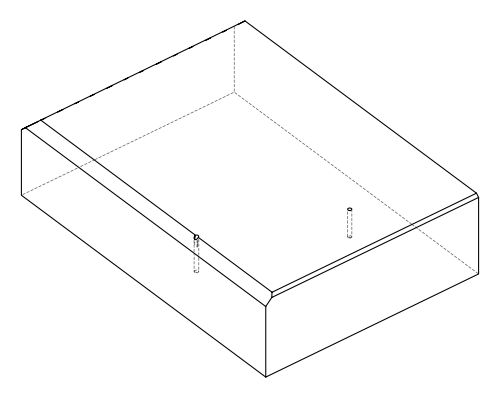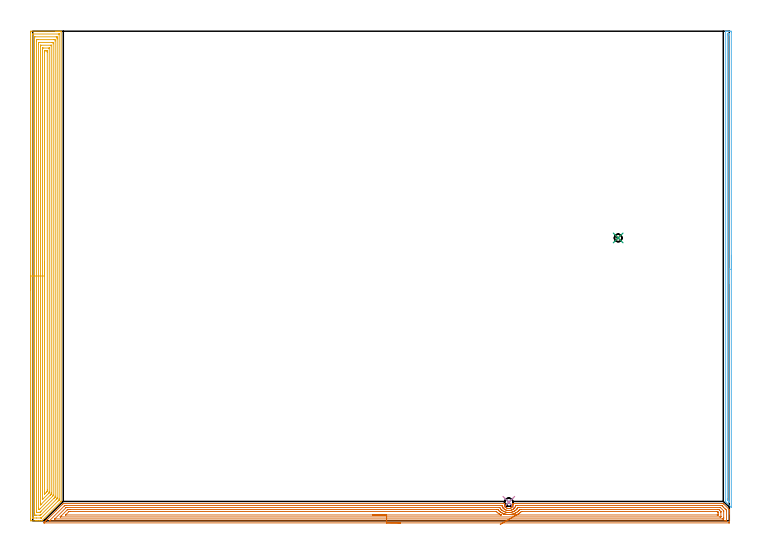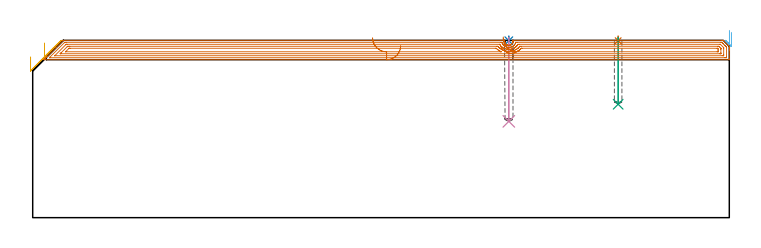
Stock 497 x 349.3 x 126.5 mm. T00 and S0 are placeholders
(PLAN: 7 operations, 3 tool changes, 48.2 min)
(1 SPOT_DRILL | STEP1POCKET | NXT0321_9005460120000 | 0.03 min | 0 mm3)
(2 SPOT_DRILL_1 | STEP1POCKET_1 | NXT0321_9005460120000 | 0.03 min | 0 mm3)
(3 DRILL_BLIND_HOLE_INTO_CENTER | STEP1POCKET | UGT0301_178 | 0.19 min | 997 mm3)
(4 DRILL_BLIND_HOLE_INTO_CENTER_1 | STEP1POCKET_1 | UGT0301_455 | 0.24 min | 1570 mm3)
(5 AREA_MILL | FG_CHAMFER_SURFACE | UGT0205_001 | 22.44 min | 82997 mm3)
(6 AREA_MILL_1 | FG_CHAMFER_SURFACE_1 | UGT0205_001 | 5.57 min | 3167 mm3)
(7 AREA_MILL_2 | FG_CHAMFER_SURFACE_2 | UGT0205_001 | 19.71 min | 45628 mm3)
(TOOL NXT0321_9005460120000 | NC Spot Drill, 142deg, 12mm, Carbide, Uncoated | D12 PA142 FL30 Z2)
(TOOL UGT0301_178 | Twist Drill 5.4 mm | D5.4 PA118 FL55 Z2)
(TOOL UGT0301_455 | Carbide Drill 6.0 mm | D6 PA118 FL63 Z2)
(TOOL UGT0205_001 | Chamfer Mill 20 x 3 x 45 deg. | D20 FL50 Z2)
(OP 1 SPOT_DRILL)
G17 G21 G94 G90
T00 M6
G54
G17 G0 G90 X417.7 Y201.8 S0 M3
G43 Z136.5 H0
G94 G81 G98 Z126.268 F250. R129.5
G80
M5
M2
(OP 2 SPOT_DRILL_1)
G17 G21 G94 G90
T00 M6
G54
G17 G0 G90 X339.7 Y13.2 S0 M3
G43 Z136.5 H0
G94 G81 G98 Z126.242 F250. R129.5
G80
M5
M2
(OP 3 DRILL_BLIND_HOLE_INTO_CENTER)
G17 G21 G94 G90
T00 M6
G54
G17 G0 G90 X417.7 Y201.8 S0 M3
G43 Z136.5 H0
G94 G81 G98 Z80.9 F250. R128.5
G80
M5
M2
(OP 4 DRILL_BLIND_HOLE_INTO_CENTER_1)
G17 G21 G94 G90
T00 M6
G54
G17 G0 G90 X339.7 Y13.2 S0 M3
G43 Z136.5 H0
G94 G81 G98 Z68.7 F250. R128.5
G80
M5
M2
(OP 5 AREA_MILL)
G17 G21 G94 G90
T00 M6
G54
G17 G0 G90 X-1.5 Y164.65 S1061 M3
G43 Z136.5 H0
Z114.7
G94 G1 Y164.688 Z113.828 F250.
Y164.802 Z112.964
Y164.991 Z112.112
Y165.253 Z111.28
Y165.587 Z110.474
Y165.99 Z109.7
Y166.458 Z108.964
Y166.99 Z108.272
Y167.579 Z107.629
Y168.222 Z107.04
Y168.914 Z106.508
Y169.65 Z106.04
Y170.424 Z105.637
Y171.23 Z105.303
Y172.062 Z105.041
Y172.914 Z104.852
Y173.778 Z104.738
Y174.65 Z104.7
Y348.423
X-1.498 Y348.693 Z104.702
X-1.492 Y349.293 Z104.706
X-1.481 Y349.296 Z104.717
X-0.877 Y349.3 Z105.32
X16.389 Z122.584
X16.996 Z123.191
X17.569 Z123.766
X17.89 Z124.086
X18.463 Z124.659
X18.784 Z124.979
X19.426 Z125.625
X19.853 Z126.052
X20.24 Y349.293 Z126.431
X20.298 Y349.29 Z126.488
X20.3 Y349.14 Z126.5
Y13.995
X20.298 Y13.805 Z126.487
X20.173 Y13.672 Z126.372
X6.511 Y0.012 Z112.71
X6.495 Y0. Z112.694
X5.127 Z111.326
X4.485 Z110.681
X3.27 Z109.467
X2.697 Z108.892
X2.09 Z108.286
X-1.11 Y0.001 Z105.087
X-1.481 Y0.004 Z104.717
X-1.492 Y0.007 Z104.706
X-1.497 Y0.607 Z104.703
X-1.5 Y1.228 Z104.7
Y174.65
X-0.086 Z106.114
X-0.085 Y346.908 Z106.115
Y347.009
X-0.082 Y347.112 Z106.118
X-0.075 Y347.29 Z106.125
X0.016 Y347.292 Z106.216
X0.519 Y347.299 Z106.719
X18.784 Z124.984
X18.84 Y347.298 Z125.04
X18.873 Y347.294 Z125.073
X18.877 Y347.292 Z125.077
X18.88 Y347.271 Z125.08
X18.883 Y347.214 Z125.083
X18.885 Y347.01 Z125.085
X18.886 Y346.908 Z125.086
X18.885 Y15.678 Z125.085
X18.88 Y14.887 Z125.08
X18.879 Y14.841 Z125.079
X18.856 Y14.815 Z125.056
X18.784 Y14.737 Z124.984
X18.414 Y14.364 Z124.614
X18.045 Y13.995 Z124.245
X6.272 Y2.222 Z112.472
X6.126 Y2.079 Z112.326
X6.073 Y2.03 Z112.273
X6.05 Y2.011 Z112.25
X6.021 Y2.009 Z112.221
X5.769 Y2.002 Z111.969
X2.643 Y2. Z108.843
X0.408 Z106.608
X0.016 Y2.001 Z106.216
X-0.04 Y2.002 Z106.16
X-0.073 Y2.006 Z106.127
X-0.077 Y2.008 Z106.123
X-0.08 Y2.028 Z106.12
X-0.083 Y2.086 Z106.117
X-0.085 Y2.29 Z106.115
X-0.086 Y2.392 Z106.114
Y174.65
X1.328 Z107.528
X1.329 Y344.705 Z107.529
X1.333 Y345.123 Z107.533
X1.335 Y345.241 Z107.535
X1.339 Y345.29 Z107.539
X1.45 Y345.294 Z107.65
X1.628 Y345.299 Z107.828
X16.82 Z123.02
X16.996 Y345.296 Z123.196
X17.173 Y345.29 Z123.373
X17.465 Y345.272 Z123.665
X17.466 Y345.123 Z123.666
X17.47 Y344.65 Z123.67
X17.471 Y344.231 Z123.671
Y343.756
Y16.672
X17.47 Y16.199 Z123.67
X17.467 Y15.989 Z123.667
X17.464 Y15.889 Z123.664
X17.371 Y15.78 Z123.571
X17.187 Y15.589 Z123.387
X16.996 Y15.396 Z123.196
X16.742 Y15.141 Z122.942
X6.025 Y4.424 Z112.225
X5.776 Y4.177 Z111.976
X5.642 Y4.05 Z111.842
X5.604 Y4.015 Z111.804
X5.549 Y4.007 Z111.749
X5.378 Y4.003 Z111.578
X4.662 Y4. Z110.862
X2.697 Z108.897
X1.98 Y4.001 Z108.18
X1.804 Y4.004 Z108.004
X1.627 Y4.01 Z107.827
X1.335 Y4.028 Z107.535
X1.333 Y4.177 Z107.533
X1.33 Y4.65 Z107.53
X1.329 Y5.069 Z107.529
X1.328 Y5.544 Z107.528
Y174.65
X2.743 Z108.943
Y342.446
X2.75 Y343.286 Z108.95
X3.591 Y343.299 Z109.791
X3.63 Y343.3 Z109.83
X15.248 Z121.448
X16.05 Y343.284 Z122.25
X16.057 Y342.491 Z122.257
Y342.446
Y17.565
X16.053 Y17.141 Z122.253
X16.05 Y16.934 Z122.25
X15.957 Y16.817 Z122.157
X15.82 Y16.672 Z122.02
X15.516 Y16.365 Z121.716
X15.209 Y16.057 Z121.409
X6.006 Y6.854 Z112.206
X5.692 Y6.542 Z111.892
X5.378 Y6.233 Z111.578
X5.24 Y6.1 Z111.44
X5.124 Y6.01 Z111.324
X4.446 Y6. Z110.646
X3.591 Z109.791
X3.552 Z109.752
X2.75 Y6.016 Z108.95
X2.743 Y6.809 Z108.943
Y6.854
Y174.65
X4.157 Z110.357
Y340.095
X4.16 Y340.661 Z110.36
X4.164 Y340.981 Z110.364
X4.172 Y341.29 Z110.372
X4.485 Y341.296 Z110.685
X4.739 Y341.299 Z110.939
X13.675 Y341.3 Z119.875
X14.315 Y341.299 Z120.515
X14.573 Y341.296 Z120.773
X14.623 Y341.29 Z120.823
X14.636 Y341.276 Z120.836
X14.638 Y341.231 Z120.838
X14.642 Y340.661 Z120.842
X14.643 Y340.334 Z120.843
X14.642 Y18.457 Z120.842
X14.641 Y18.132 Z120.841
X14.637 Y18.021 Z120.837
X14.633 Y17.943 Z120.833
X14.291 Y17.589 Z120.491
X5.341 Y8.639 Z111.541
X4.911 Y8.213 Z111.111
X4.768 Y8.074 Z110.968
X4.716 Y8.026 Z110.916
X4.644 Y8.01 Z110.844
X4.485 Y8.006 Z110.685
X4.227 Y8.004 Z110.427
X4.177 Y8.01 Z110.377
X4.164 Y8.024 Z110.364
X4.162 Y8.07 Z110.362
X4.158 Y8.639 Z110.358
X4.157 Y8.967 Z110.357
Y174.65
X5.571 Z111.771
Y338.876
X5.574 Y339.226 Z111.774
X5.575 Y339.268 Z111.775
X5.577 Y339.283 Z111.777
X5.594 Y339.29 Z111.794
X5.706 Y339.295 Z111.906
X5.848 Y339.299 Z112.048
X12.997 Y339.3 Z119.197
X13.174 Y339.296 Z119.374
X13.211 Y339.293 Z119.411
X13.222 Y339.289 Z119.422
X13.224 Y339.276 Z119.424
X13.227 Y339.236 Z119.427
X13.229 Y339.068 Z119.429
Y338.876
Y20.242
X13.228 Y19.543 Z119.428
X13.226 Y19.35 Z119.426
X13.222 Y19.005 Z119.422
X13.059 Y18.819 Z119.259
X12.709 Y18.457 Z118.909
X12.619 Y18.366 Z118.819
X5.92 Y11.668 Z112.12
X5.791 Y11.541 Z111.991
X5.611 Y11.368 Z111.811
X5.582 Y11.341 Z111.782
X5.578 Y11.384 Z111.778
X5.574 Y11.483 Z111.774
X5.572 Y11.592 Z111.772
X5.571 Y12.017 Z111.771
Y12.209
Y174.65
X6.985 Z113.185
Y336.378
X6.988 Y337.091 Z113.188
X6.99 Y337.266 Z113.19
X6.992 Y337.287 Z113.192
X7.01 Y337.291 Z113.21
X7.061 Y337.296 Z113.261
X7.166 Y337.298 Z113.366
X7.85 Y337.3 Z114.05
X11.704 Y337.299 Z117.904
X11.76 Y337.296 Z117.96
X11.796 Y337.291 Z117.996
X11.808 Y337.287 Z118.008
X11.809 Y337.27 Z118.009
X11.813 Y337.091 Z118.013
X11.814 Y336.911 Z118.014
Y20.955
X11.811 Y20.242 Z118.011
X11.808 Y20.069 Z118.008
X11.804 Y20.013 Z118.004
X11.768 Y19.974 Z117.968
X11.634 Y19.834 Z117.834
X11.393 Y19.591 Z117.593
X11.153 Y19.35 Z117.353
X7.096 Y15.294 Z113.296
X7.039 Y15.241 Z113.239
X7.001 Y15.21 Z113.201
X6.992 Y15.205 Z113.192
X6.991 Y15.239 Z113.191
X6.987 Y15.599 Z113.187
X6.986 Y15.78 Z113.186
X6.985 Y15.96 Z113.185
Y174.65
X8.4 Z114.6
Y334.413
X8.401 Y334.964 Z114.601
X8.404 Y335.15 Z114.604
X8.406 Y335.288 Z114.606
X8.509 Y335.291 Z114.709
X8.953 Y335.3 Z115.153
X9.847 Z116.047
X10.29 Y335.293 Z116.49
X10.393 Y335.29 Z116.593
X10.396 Y335.222 Z116.596
X10.398 Y335.151 Z116.598
X10.4 Y334.753 Z116.6
Y334.413
Y22.027
X10.398 Y21.476 Z116.598
X10.395 Y21.135 Z116.595
X10.393 Y21.07 Z116.593
X10.355 Y21.014 Z116.555
X10.273 Y20.925 Z116.473
X10.166 Y20.816 Z116.366
X9.847 Y20.493 Z116.047
X9.721 Y20.368 Z115.921
X8.703 Y19.35 Z114.903
X8.598 Y19.245 Z114.798
X8.534 Y19.182 Z114.734
X8.415 Y19.071 Z114.615
X8.404 Y19.063 Z114.604
X8.403 Y19.066 Z114.603
X8.401 Y19.097 Z114.601
X8.399 Y19.35 Z114.599
X8.4 Y174.65 Z114.6
Y175.522 Z114.638
Y176.386 Z114.751
Y177.238 Z114.94
Y178.07 Z115.203
Y178.876 Z115.536
Y179.65 Z115.939
Y180.386 Z116.408
Y181.078 Z116.939
Y181.721 Z117.528
Y182.31 Z118.172
Y182.842 Z118.864
Y183.31 Z119.6
Y183.713 Z120.373
Y184.047 Z121.179
Y184.309 Z122.011
Y184.498 Z122.863
Y184.612 Z123.728
Y184.65 Z124.6
G0 Z136.5
M5
M2
(OP 6 AREA_MILL_1)
G17 G21 G94 G90
T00 M6
G54
G17 G0 G90 X498.5 Y189.4 S1061 M3
G43 Z136.5 H0
Z132.2
G94 G1 Y189.362 Z131.328 F250.
Y189.248 Z130.463
Y189.059 Z129.612
Y188.797 Z128.78
Y188.463 Z127.974
Y188.06 Z127.2
Y187.592 Z126.464
Y187.061 Z125.772
Y186.471 Z125.129
Y185.828 Z124.54
Y185.136 Z124.008
Y184.4 Z123.54
Y183.626 Z123.137
Y182.82 Z122.803
Y181.988 Z122.541
Y181.137 Z122.352
Y180.272 Z122.238
Y179.4 Z122.2
Y9.671
X498.493 Y9.519 Z122.206
X498.335 Y9.665 Z122.365
X498.329 Y9.671 Z122.371
X495.202 Y12.798 Z125.496
X495.034 Y12.964 Z125.661
X494.872 Y13.127 Z125.826
X494.755 Y13.244 Z125.943
X494.595 Y13.403 Z126.1
X494.309 Y13.691 Z126.388
X494.205 Y13.798 Z126.491
X494.2 Y14.584 Z126.5
Y349.129
X494.202 Y349.29 Z126.489
X494.349 Y349.298 Z126.343
X494.502 Y349.3 Z126.197
X494.801 Z125.898
X495.473 Z125.222
X496.686 Z124.011
X497.227 Z123.467
X497.834 Z122.861
X498.105 Y349.297 Z122.59
X498.491 Y349.29 Z122.204
X498.496 Y349.081 Z122.201
X498.5 Y348.683 Z122.2
Y179.4
X497.086 Z123.614
X497.085 Y13.691 Z123.615
X497.083 Y13.452 Z123.617
X497.08 Y13.393 Z123.62
X497.079 Y13.383 Z123.621
X497.061 Y13.397 Z123.639
X497.009 Y13.446 Z123.691
X496.759 Y13.691 Z123.941
X496.35 Y14.1 Z124.35
X495.866 Y14.584 Z124.834
X495.702 Y14.754 Z124.998
X495.644 Y14.818 Z125.056
X495.621 Y14.847 Z125.079
X495.619 Y14.866 Z125.081
X495.617 Y14.959 Z125.083
X495.614 Y15.333 Z125.086
Y15.477
Y346.751
X495.621 Y347.285 Z125.079
X495.645 Y347.29 Z125.055
X495.715 Y347.295 Z124.985
X495.821 Y347.299 Z124.879
X496.831 Y347.3 Z123.869
X497.015 Y347.297 Z123.685
X497.046 Y347.295 Z123.654
X497.075 Y347.291 Z123.625
X497.079 Y347.251 Z123.621
X497.084 Y347.042 Z123.616
X497.085 Y346.896 Z123.615
X497.086 Y346.147 Z123.614
Y179.4
Y178.529 Z123.652
Y177.664 Z123.766
Y176.812 Z123.955
Y175.98 Z124.217
Y175.174 Z124.551
Y174.4 Z124.954
Y173.664 Z125.423
Y172.972 Z125.954
Y172.329 Z126.543
Y171.74 Z127.186
Y171.209 Z127.878
Y170.74 Z128.614
Y170.337 Z129.388
Y170.003 Z130.194
Y169.741 Z131.026
Y169.552 Z131.878
Y169.438 Z132.743
Y169.4 Z133.614
G0 Z136.5
M5
M2
(OP 7 AREA_MILL_2)
G17 G21 G94 G90
T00 M6
G54
G17 G0 G90 X262.5 Y-1.5 S1061 M3
G43 Z136.5 H0
Z122.7
G94 G1 X262.462 Z121.828 F250.
X262.348 Z120.964
X262.159 Z120.112
X261.897 Z119.28
X261.563 Z118.474
X261.16 Z117.7
X260.692 Z116.964
X260.16 Z116.272
X259.571 Z115.629
X258.928 Z115.04
X258.236 Z114.508
X257.5 Z114.04
X256.726 Z113.637
X255.92 Z113.303
X255.088 Z113.041
X254.237 Z112.852
X253.372 Z112.738
X252.5 Z112.7
X8.431
X8.171 Y-1.498 Z112.702
X8.046 Y-1.495 Z112.704
X8.01 Y-1.492 Z112.706
X8.171 Y-1.328 Z112.87
X8.511 Y-0.988 Z113.21
X8.618 Y-0.881 Z113.317
X8.78 Y-0.717 Z113.477
X8.938 Y-0.561 Z113.637
X9.065 Y-0.434 Z113.763
X9.217 Y-0.28 Z113.915
X9.366 Y-0.133 Z114.065
X9.511 Y0.012 Z114.21
X9.654 Y0.157 Z114.352
X9.793 Y0.295 Z114.492
X9.958 Y0.459 Z114.657
X10.092 Y0.594 Z114.79
X10.221 Y0.722 Z114.92
X16.637 Y7.138 Z121.337
X21.525 Y12.026 Z126.225
X21.73 Y12.229 Z126.421
X21.806 Y12.299 Z126.485
X22.018 Y12.3 Z126.5
X336.474
X336.746 Y12.295 Z126.49
X336.739 Y12.095 Z126.291
X336.727 Y11.954 Z126.15
X336.714 Y11.797 Z125.994
X336.733 Y11.351 Z125.548
X336.786 Y11.08 Z125.277
X336.822 Y10.898 Z125.097
X336.91 Y10.654 Z124.853
X336.981 Y10.46 Z124.659
X337.143 Y10.153 Z124.353
X337.27 Y9.959 Z124.159
X337.334 Y9.862 Z124.062
X337.419 Y9.769 Z123.967
X337.6 Y9.57 Z123.769
X337.899 Y9.317 Z123.514
X338.227 Y9.094 Z123.292
X338.442 Y8.983 Z123.182
X338.662 Y8.892 Z123.09
X338.707 Y8.877 Z123.076
X338.889 Y8.818 Z123.017
X339.115 Y8.763 Z122.962
X339.12 Y8.761 Z122.961
X339.343 Y8.727 Z122.924
X339.351 Y8.726
X339.452 Y8.721 Z122.913
X339.566 Y8.71 Z122.906
X339.685 Y8.711 Z122.904
X339.845
X339.899 Y8.716 Z122.907
X339.988 Y8.721 Z122.917
X340.013 Y8.723 Z122.919
X340.242 Y8.756 Z122.955
X340.302 Y8.77 Z122.968
X340.468 Y8.81 Z123.003
X340.494 Y8.818 Z123.01
X340.689 Y8.875 Z123.073
X340.906 Y8.961 Z123.158
X340.941 Y8.979 Z123.175
X341.147 Y9.082 Z123.279
X341.377 Y9.222 Z123.419
X341.526 Y9.333 Z123.528
X341.594 Y9.383 Z123.579
X341.732 Y9.501 Z123.699
X341.799 Y9.559 Z123.758
X341.99 Y9.777 Z123.972
X342.155 Y9.991 Z124.189
X342.281 Y10.189 Z124.389
X342.3 Y10.219 Z124.419
X342.419 Y10.459 Z124.659
X342.442 Y10.522 Z124.722
X342.578 Y10.898 Z125.097
X342.616 Y11.08 Z125.277
X342.672 Y11.35 Z125.549
X342.692 Y11.508 Z125.707
X342.694 Y11.795 Z125.994
X342.69 Y11.9 Z126.098
X342.689 Y11.944 Z126.142
X342.671 Y12.092 Z126.29
X342.657 Y12.218 Z126.415
X342.653 Y12.295 Z126.491
X342.728 Y12.3 Z126.5
X491.915
X492.702 Y12.295 Z126.491
X492.809 Y12.191 Z126.388
X493.046 Y11.954 Z126.153
X496.543 Y8.459 Z122.655
X496.977 Y8.023 Z122.223
X496.997 Y8.003 Z122.202
X497. Y7.989 Z122.188
Y7.585 Z121.783
Y7.52 Z121.719
Y6.711 Z120.906
Y5.502 Z119.699
Y4.963 Z119.157
Y-1.154 Z113.043
X496.996 Y-1.428 Z112.77
X496.99 Y-1.492 Z112.705
X496.923 Y-1.499 Z112.699
X496.382 Y-1.5 Z112.7
X252.5
Y-0.086 Z114.114
X12.599 Y-0.085 Z114.115
X12.191 Y-0.084 Z114.116
X11.988 Y-0.082 Z114.118
X11.886 Y-0.079 Z114.121
X11.932 Y-0.026 Z114.174
X11.998 Y0.045 Z114.245
X12.191 Y0.241 Z114.441
X22.53 Y10.579 Z124.779
X22.658 Y10.705 Z124.905
X22.762 Y10.805 Z125.005
X22.831 Y10.87 Z125.07
X22.911 Y10.879 Z125.079
X23.114 Y10.882 Z125.082
X23.805 Y10.885 Z125.085
X24.004 Y10.886 Z125.086
X333.994 Y10.885 Z125.085
X334.687 Y10.88 Z125.08
X334.779 Y10.879 Z125.079
X334.848 Y10.675 Z124.875
X334.931 Y10.439 Z124.639
X335.018 Y10.206 Z124.406
X335.092 Y10.015 Z124.215
X335.302 Y9.605 Z123.805
X335.485 Y9.333 Z123.533
X335.581 Y9.195 Z123.395
X335.934 Y8.8 Z123.
X336.318 Y8.459 Z122.659
X336.474 Y8.333 Z122.533
X336.905 Y8.037 Z122.237
X337.367 Y7.798 Z121.998
X337.457 Y7.76 Z121.96
X337.914 Y7.585 Z121.785
X338.261 Y7.482 Z121.682
X338.402 Y7.447 Z121.647
X338.825 Y7.366 Z121.566
X339.154 Y7.325 Z121.525
X339.442 Y7.303 Z121.503
X340.047 Y7.308 Z121.508
X340.309 Y7.329 Z121.529
X340.604 Y7.371 Z121.571
X340.941 Y7.436 Z121.636
X341.065 Y7.464 Z121.664
X341.491 Y7.585 Z121.785
X341.78 Y7.69 Z121.89
X341.834 Y7.712 Z121.912
X342.346 Y7.958 Z122.158
X342.728 Y8.186 Z122.386
X342.888 Y8.302 Z122.502
X343.097 Y8.459 Z122.659
X343.375 Y8.699 Z122.899
X343.621 Y8.964 Z123.164
X343.915 Y9.333 Z123.533
X344.146 Y9.693 Z123.893
X344.382 Y10.206 Z124.406
X344.421 Y10.297 Z124.497
X344.514 Y10.548 Z124.748
X344.587 Y10.813 Z125.013
X344.603 Y10.868 Z125.068
X344.618 Y10.879 Z125.079
X344.718 Y10.881 Z125.081
X345.408 Y10.885 Z125.085
X345.607 Y10.886 Z125.086
X491.022 Y10.885 Z125.085
X491.222
X491.568 Y10.88 Z125.08
X491.65 Y10.879 Z125.079
X491.76 Y10.778 Z124.978
X491.915 Y10.632 Z124.832
X492.343 Y10.206 Z124.406
X492.809 Y9.742 Z123.942
X493.702 Y8.848 Z123.048
X494.091 Y8.459 Z122.659
X494.596 Y7.952 Z122.152
X494.954 Y7.585 Z121.785
X494.99 Y7.533 Z121.733
X494.994 Y7.486 Z121.686
X494.997 Y7.387 Z121.587
X495. Y7.189 Z121.389
X494.999 Y0.199 Z114.399
X494.995 Y0.066 Z114.266
X494.99 Y-0.039 Z114.161
X494.978 Y-0.079 Z114.121
X494.942 Y-0.08 Z114.12
X494.596 Y-0.084 Z114.116
X494.396 Y-0.085 Z114.115
X493.702 Y-0.086 Z114.114
X252.5
Y1.328 Z115.528
X15.906 Y1.329 Z115.529
X15.787 Y1.33 Z115.53
X15.765 Y1.332 Z115.532
X15.752 Y1.334 Z115.534
X15.756 Y1.347 Z115.547
X15.765 Y1.363 Z115.563
X15.816 Y1.417 Z115.617
X15.867 Y1.467 Z115.667
X23.805 Y9.404 Z123.604
X23.859 Y9.45 Z123.65
X23.88 Y9.465 Z123.665
X23.9 Y9.467 Z123.667
X23.993 Y9.469 Z123.669
X24.18 Y9.471 Z123.671
X24.556
X332.901
X333.043 Y9.47 Z123.67
X333.137 Y9.468 Z123.668
X333.209 Y9.465 Z123.665
X333.239 Y9.442 Z123.642
X333.305 Y9.333 Z123.533
X333.486 Y9.025 Z123.225
X333.794 Y8.555 Z122.755
X333.874 Y8.459 Z122.659
X334.255 Y8.031 Z122.231
X334.687 Y7.628 Z121.828
X334.738 Y7.585 Z121.785
X334.982 Y7.392 Z121.592
X335.217 Y7.227 Z121.427
X335.581 Y6.981 Z121.181
X336.083 Y6.711 Z120.911
X336.474 Y6.528 Z120.728
X336.784 Y6.407 Z120.607
X337.367 Y6.214 Z120.414
X337.671 Y6.13 Z120.33
X338.045 Y6.048 Z120.248
X338.261 Y6.009 Z120.209
X338.655 Y5.951 Z120.151
X339.085 Y5.905 Z120.105
X339.154 Y5.901 Z120.101
X339.578 Y5.89 Z120.09
X339.995 Y5.888 Z120.088
X340.047 Y5.89 Z120.09
X340.455 Y5.918 Z120.118
X340.816 Y5.959 Z120.159
X340.941 Y5.977 Z120.177
X341.572 Y6.094 Z120.294
X341.834 Y6.158 Z120.358
X342.27 Y6.284 Z120.484
X342.728 Y6.448 Z120.648
X342.917 Y6.526 Z120.726
X343.319 Y6.711 Z120.911
X343.518 Y6.811 Z121.011
X343.621 Y6.867 Z121.067
X344.074 Y7.141 Z121.341
X344.514 Y7.454 Z121.654
X344.588 Y7.512 Z121.712
X344.674 Y7.585 Z121.785
X345.052 Y7.929 Z122.129
X345.408 Y8.317 Z122.517
X345.472 Y8.395 Z122.595
X345.521 Y8.459 Z122.659
X345.729 Y8.737 Z122.937
X345.841 Y8.908 Z123.108
X345.942 Y9.069 Z123.269
X346.092 Y9.333 Z123.533
X346.166 Y9.464 Z123.664
X347.194 Y9.471 Z123.671
X490.129
X490.271 Y9.47 Z123.67
X490.554 Y9.465 Z123.665
X490.626 Y9.463 Z123.663
X490.646 Y9.447 Z123.647
X490.688 Y9.41 Z123.61
X490.768 Y9.333 Z123.533
X492.809 Y7.29 Z121.49
X492.95 Y7.142 Z121.342
X492.983 Y7.105 Z121.305
X492.99 Y7.022 Z121.222
X492.996 Y6.898 Z121.098
X492.999 Y6.711 Z120.911
X493. Y6.524 Z120.724
Y2.341 Z116.541
Y2.154 Z116.354
X492.995 Y1.467 Z115.667
X492.992 Y1.374 Z115.574
X492.989 Y1.335 Z115.535
X492.946 Y1.333 Z115.533
X492.809 Y1.331 Z115.531
X492.057 Y1.329 Z115.529
X491.915 Y1.328 Z115.528
X252.5
Y2.743 Z116.943
X19.82 Y2.744 Z116.944
X19.71 Y2.746 Z116.946
X19.663 Y2.749 Z116.949
X19.615 Y2.754 Z116.954
X19.647 Y2.791 Z116.991
X19.707 Y2.854 Z117.054
X20.064 Y3.215 Z117.415
X20.231 Y3.383 Z117.583
X24.565 Y7.715 Z121.915
X24.698 Y7.847 Z122.047
X24.909 Y8.049 Z122.249
X25.114 Y8.052 Z122.252
X25.591 Y8.056 Z122.256
X26.002 Y8.057 Z122.257
X26.485
X331.114
X331.526 Y8.056 Z122.256
X331.766 Y8.053 Z122.253
X331.881 Y8.05 Z122.25
X332.007 Y7.908 Z122.108
X332.289 Y7.585 Z121.785
X332.576 Y7.263 Z121.463
X332.901 Y6.955 Z121.155
X333.173 Y6.711 Z120.911
X333.513 Y6.433 Z120.633
X333.794 Y6.232 Z120.432
X334.403 Y5.837 Z120.037
X334.687 Y5.683 Z119.883
X335.024 Y5.507 Z119.707
X335.581 Y5.261 Z119.461
X336.409 Y4.963 Z119.163
X336.474 Y4.941 Z119.141
X336.507 Y4.931 Z119.131
X337.014 Y4.794 Z118.994
X337.367 Y4.718 Z118.918
X337.684 Y4.654 Z118.854
X338.261 Y4.564 Z118.764
X338.718 Y4.516 Z118.716
X339.154 Y4.487 Z118.687
X339.652 Y4.476 Z118.676
X340.047 Y4.479 Z118.679
X340.519 Y4.502 Z118.702
X340.941 Y4.541 Z118.741
X341.324 Y4.588 Z118.788
X341.834 Y4.68 Z118.88
X342.077 Y4.726 Z118.926
X342.728 Y4.885 Z119.085
X342.79 Y4.901 Z119.101
X343.001 Y4.963 Z119.163
X343.457 Y5.123 Z119.323
X343.621 Y5.182 Z119.382
X344.089 Y5.379 Z119.579
X344.514 Y5.579 Z119.779
X344.689 Y5.665 Z119.865
X344.998 Y5.837 Z120.037
X345.252 Y5.989 Z120.189
X345.408 Y6.087 Z120.287
X345.777 Y6.35 Z120.55
X346.252 Y6.711 Z120.911
X346.278 Y6.733 Z120.933
X346.301 Y6.752 Z120.952
X346.733 Y7.162 Z121.362
X347.119 Y7.585 Z121.785
X347.153 Y7.625 Z121.825
X347.502 Y8.05 Z122.25
X347.557 Y8.053 Z122.253
X347.675 Y8.055 Z122.255
X348.088 Y8.057 Z122.257
X348.498
X488.753
X489.235 Y8.056 Z122.256
X489.396 Y8.054 Z122.254
X489.524 Y8.05 Z122.25
X489.598 Y8.041 Z122.241
X490.129 Y7.522 Z121.722
X490.932 Y6.711 Z120.911
X490.984 Y6.656 Z120.856
X490.99 Y6.604 Z120.804
X490.995 Y6.498 Z120.698
X490.998 Y6.285 Z120.485
X491. Y5.859 Z120.059
Y3.237 Z117.437
Y3.215 Z117.415
X490.99 Y2.79 Z116.99
X490.979 Y2.749 Z116.949
X490.901 Y2.747 Z116.947
X490.773 Y2.744 Z116.944
X490.611 Y2.743 Z116.943
X490.129
X252.5
Y4.157 Z118.357
X23.735 Y4.158 Z118.358
X23.51 Y4.163 Z118.363
X23.472 Y4.165 Z118.365
X23.48 Y4.176 Z118.376
X23.496 Y4.194 Z118.394
X23.594 Y4.295 Z118.495
X23.698 Y4.399 Z118.599
X25.803 Y6.504 Z120.704
X25.902 Y6.599 Z120.799
X25.933 Y6.626 Z120.826
X25.949 Y6.636 Z120.836
X25.97 Y6.638 Z120.838
X26.073 Y6.641 Z120.841
X26.485 Y6.643 Z120.843
X26.554
X330.221
X330.291 Y6.642 Z120.842
X330.697 Y6.636 Z120.836
X331.114 Y6.269 Z120.469
X331.601 Y5.837 Z120.037
X332.007 Y5.501 Z119.701
X332.325 Y5.272 Z119.472
X332.781 Y4.963 Z119.163
X332.901 Y4.885 Z119.085
X333.127 Y4.742 Z118.942
X333.501 Y4.546 Z118.746
X333.794 Y4.395 Z118.595
X334.231 Y4.176 Z118.376
X334.255 Y4.164 Z118.364
X334.215 Y4.162 Z118.362
X334.075 Y4.159 Z118.359
X333.794 Y4.157 Z118.357
X333.725
X252.5
X251.628 Z118.395
X250.764 Z118.509
X249.912 Z118.698
X249.08 Z118.96
X248.274 Z119.294
X247.5 Z119.697
X246.764 Z120.165
X246.072 Z120.696
X245.429 Z121.286
X244.84 Z121.929
X244.309 Z122.621
X243.84 Z123.357
X243.437 Z124.131
X243.103 Z124.937
X242.841 Z125.769
X242.652 Z126.62
X242.538 Z127.485
X242.5 Z128.357
G0 Z136.5
X333.545 Y-2.601
Z122.796
G1 X333.913 Y-2.386 Z122.035
X334.337 Y-2.139 Z121.314
X334.814 Y-1.861 Z120.638
X335.34 Y-1.554 Z120.013
X335.911 Y-1.222 Z119.444
X336.522 Y-0.865 Z118.934
X337.17 Y-0.487 Z118.488
X337.848 Y-0.091 Z118.108
X338.553 Y0.319 Z117.799
X339.278 Y0.742 Z117.562
X340.019 Y1.174 Z117.399
X340.768 Y1.611 Z117.312
X341.522 Y2.051 Z117.3
X342.274 Y2.489 Z117.365
X343.017 Y2.923 Z117.505
X343.748 Y3.349 Z117.719
X344.459 Y3.764 Z118.007
X345.146 Y4.165 Z118.365
X345.408 Y4.294 Z118.494
X345.861 Y4.519 Z118.719
X346.191 Y4.699 Z118.899
X346.301 Y4.761 Z118.961
X346.429 Y4.838 Z119.038
X346.629 Y4.963 Z119.163
X346.964 Y5.188 Z119.388
X347.194 Y5.351 Z119.551
X347.472 Y5.565 Z119.765
X347.815 Y5.837 Z120.037
X347.959 Y5.962 Z120.162
X348.088 Y6.079 Z120.279
X348.412 Y6.394 Z120.594
X348.599 Y6.587 Z120.787
X348.634 Y6.621 Z120.821
X348.652 Y6.636 Z120.836
X348.673 Y6.638 Z120.838
X348.775 Y6.641 Z120.841
X348.981 Y6.643 Z120.843
X349.05
X488.342
X488.413 Y6.642 Z120.842
X488.501 Y6.639 Z120.839
X488.542 Y6.636 Z120.836
X488.606 Y6.584 Z120.784
X488.729 Y6.468 Z120.668
X488.787 Y6.41 Z120.61
X488.865 Y6.326 Z120.526
X488.99 Y6.186 Z120.386
X488.997 Y6.071 Z120.271
X489. Y4.963 Z119.163
Y4.32 Z118.52
X488.998 Y4.228 Z118.428
X488.993 Y4.172 Z118.372
X488.989 Y4.163 Z118.363
X488.985 Y4.16 Z118.36
X488.96 Y4.159 Z118.359
X488.754 Y4.157 Z118.357
X488.342
X345.408
X345.337 Y4.158 Z118.358
X345.188 Y4.162 Z118.362
X345.146 Y4.165 Z118.365
X344.28 Y4.212 Z118.45
X343.424 Y4.259 Z118.611
X342.585 Y4.305 Z118.846
X341.769 Y4.35 Z119.154
X340.984 Y4.393 Z119.531
X340.235 Y4.434 Z119.976
X339.527 Y4.473 Z120.484
X338.866 Y4.509 Z121.052
X338.257 Y4.543 Z121.676
X337.704 Y4.573 Z122.35
X337.212 Y4.6 Z123.071
X336.785 Y4.623 Z123.831
X336.426 Y4.643 Z124.625
X336.137 Y4.659 Z125.449
X335.921 Y4.671 Z126.294
X335.779 Y4.678 Z127.154
X335.713 Y4.682 Z128.024
X335.722 Z128.897
G0 Z136.5
M5
M2
